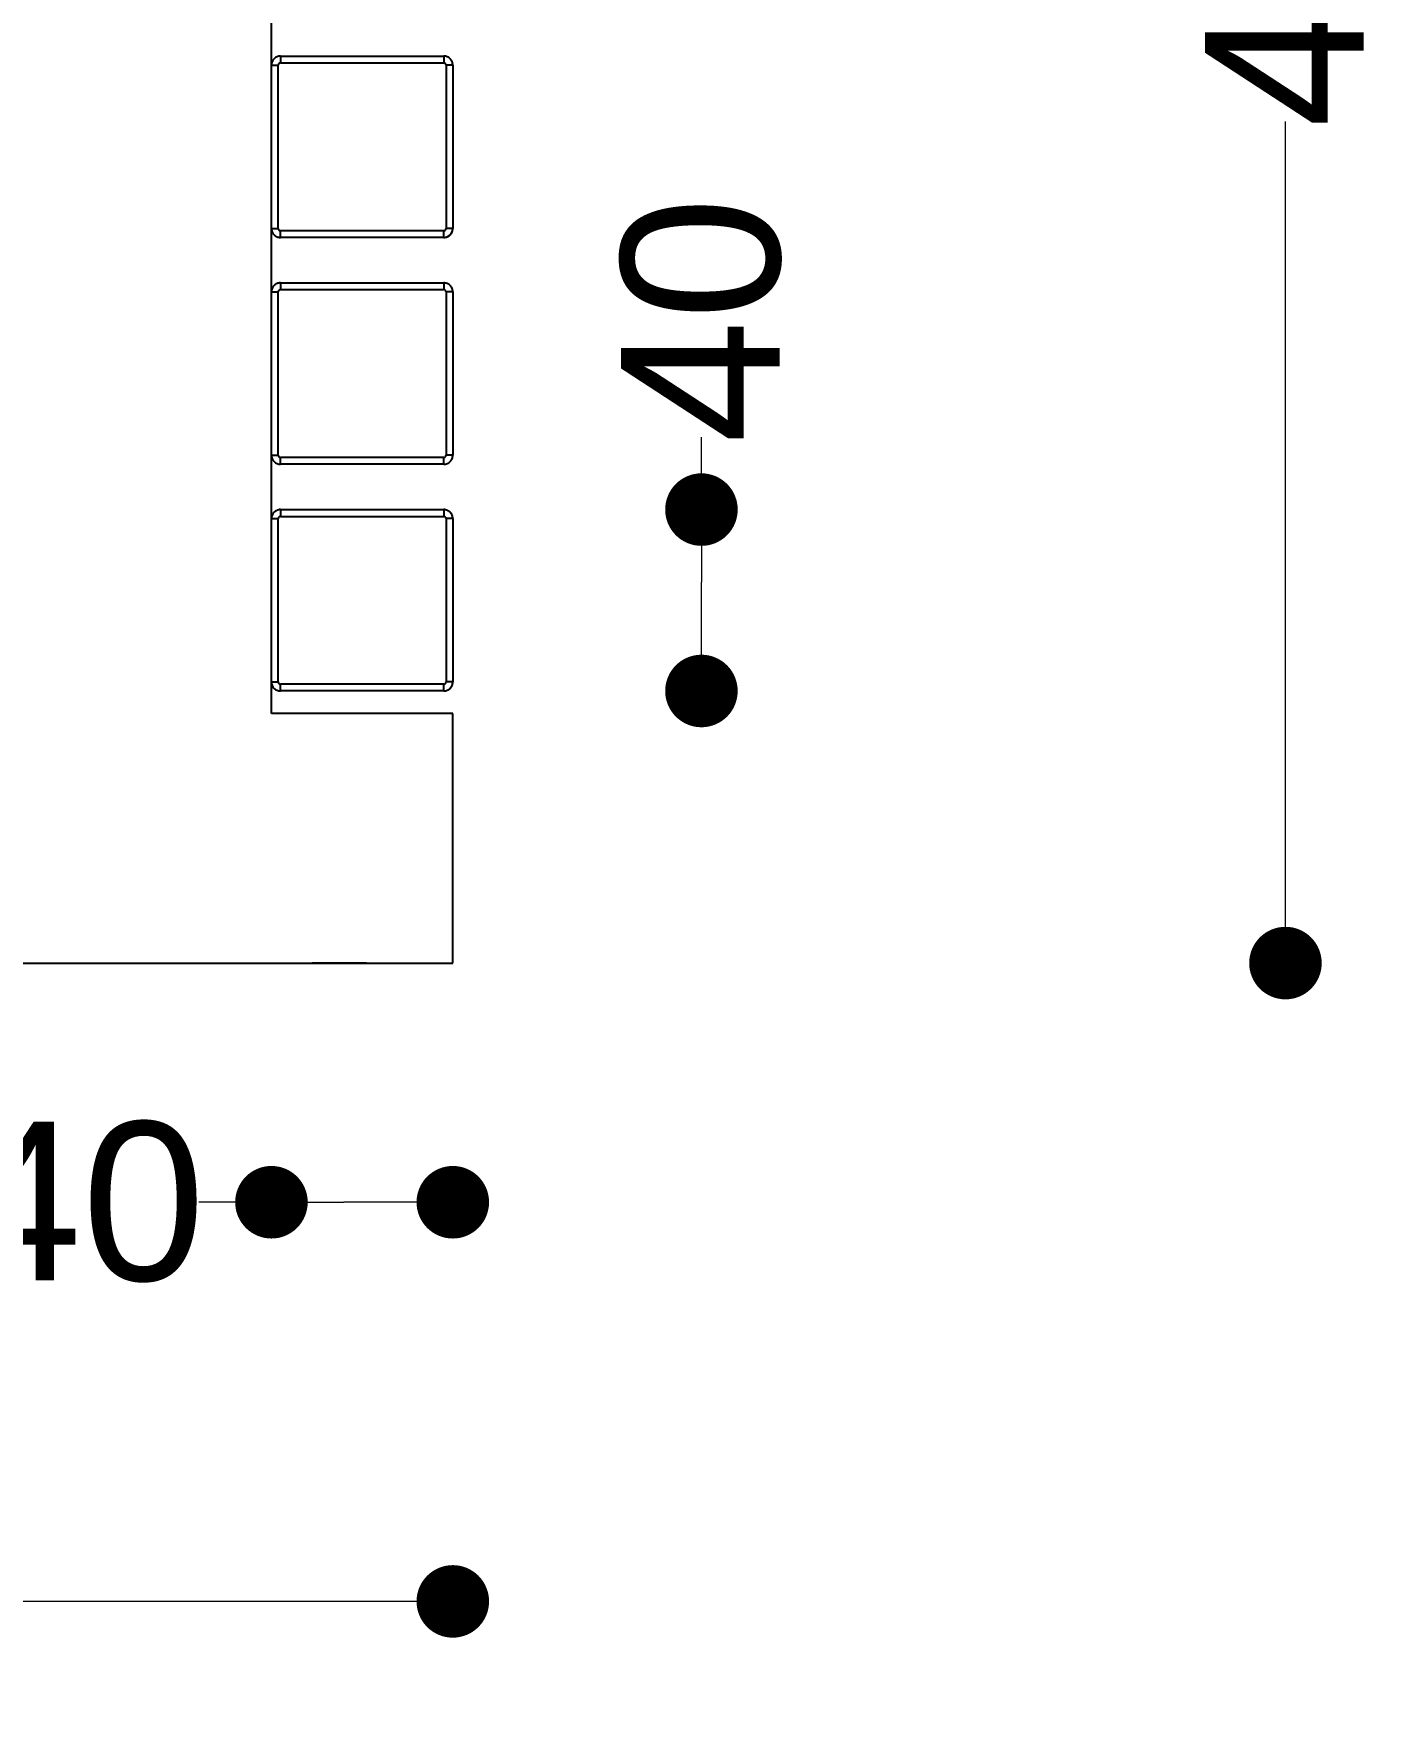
# Model space of a CAD drawing. Header units: millimetres. Extents: x 10366 to 13995, y 24552 to 29685.
# Drawn here: x 11697.2 to 11996.3, y 27431.1 to 27799.8 of the extents above; entities that cross this region are included whole.
import ezdxf

# ---------------------------------------------------------------- set-up
doc = ezdxf.new("R2010")
doc.units = ezdxf.units.MM
doc.header["$LTSCALE"] = 3
doc.layers.add('DomyÅ›lny', color=7, linetype='Continuous')
doc.styles.get("Standard").update_dxf_attribs({"font": 'arial.ttf'})
doc.dimstyles.new('MATEUSZ', dxfattribs={"dimtxt": 35, "dimasz": 16, "dimexe": 0.18, "dimexo": 0.0625, "dimgap": 0.09, "dimtad": 0, "dimdec": 0, "dimdsep": 46, "dimtxsty": 'Standard', "dimblk": 'DOT', "dimcen": 0.09, "dimse1": 1, "dimse2": 1, "dimadec": 0, "dimazin": 0, "dimtfac": 1, "dimtdec": 0, "dimtofl": 0, "dimtmove": 0, "dimatfit": 3, "dimfxl": 1, "dimtolj": 1, "dimtzin": 0, "dimlwd": 9, "dimlwe": 9, "dimarcsym": 0})

# ---------------------------------------------------------------- blocks, each defined once
blk = doc.blocks.new('_Dot')
at = {"color": 0, "linetype": 'ByBlock', "lineweight": -2}
blk.add_line((-0.5, 0), (-1, 0), dxfattribs=at)
at = {"color": 0, "linetype": 'ByBlock', "const_width": 0.5}
blk.add_lwpolyline([(-0.25, 0, 1), (0.25, 0, 1)], format="xyb", close=True, dxfattribs=at)
blk = doc.blocks.new('*D20')
at = {"color": 0, "lineweight": 9, "transparency": 16777216}
for p, q in [((11973.38, 28028.83), (11973.38, 27859.23)), ((11973.38, 27610.83), (11973.38, 27780.43))]:
    blk.add_line(p, q, dxfattribs=at)
at = {"layer": 'Defpoints', "color": 0, "transparency": 16777216}
for p in [(11787.73, 28044.83), (11973.38, 28044.83), (11789.73, 27594.83)]:
    blk.add_point(p, dxfattribs=at)
at = {"color": 0, "lineweight": 9, "transparency": 16777216, "xscale": 16, "yscale": 16, "zscale": 16}
for p, rotation in [((11973.38, 28044.83), 90), ((11973.38, 27594.83), 270)]:
    blk.add_blockref('_Dot', p, dxfattribs=dict(at, rotation=rotation))
at = {"color": 0, "transparency": 16777216, "insert": (11973.38, 27819.83), "char_height": 35, "attachment_point": 5, "rotation": 90}
blk.add_mtext('\\A1;450', dxfattribs=at)
blk = doc.blocks.new('*D21')
at = {"color": 0, "lineweight": 9, "transparency": 16777216}
for p, q in [((11265.73, 27454.07), (11481.04, 27454.07)), ((11773.73, 27454.07), (11558.43, 27454.07))]:
    blk.add_line(p, q, dxfattribs=at)
at = {"layer": 'Defpoints', "color": 0, "transparency": 16777216}
for p in [(11249.73, 27594.83), (11789.73, 27594.83), (11789.73, 27454.07)]:
    blk.add_point(p, dxfattribs=at)
at = {"color": 0, "lineweight": 9, "transparency": 16777216, "xscale": 16, "yscale": 16, "zscale": 16, "rotation": 180}
blk.add_blockref('_Dot', (11249.73, 27454.07), dxfattribs=at)
at = {"color": 0, "lineweight": 9, "transparency": 16777216, "xscale": 16, "yscale": 16, "zscale": 16}
blk.add_blockref('_Dot', (11789.73, 27454.07), dxfattribs=at)
at = {"color": 0, "transparency": 16777216, "insert": (11519.73, 27454.07), "char_height": 35, "attachment_point": 5}
blk.add_mtext('\\A1;540', dxfattribs=at)
blk = doc.blocks.new('*D24')
at = {"color": 0, "lineweight": 9, "transparency": 16777216}
for p, q in [((11844.57, 27694.83), (11844.57, 27710.83)), ((11844.57, 27670.83), (11844.57, 27678.83))]:
    blk.add_line(p, q, dxfattribs=at)
at = {"layer": 'Defpoints', "color": 0, "transparency": 16777216}
for p in [(11787.73, 27694.83), (11844.57, 27694.83), (11787.73, 27654.83)]:
    blk.add_point(p, dxfattribs=at)
at = {"color": 0, "lineweight": 9, "transparency": 16777216, "xscale": 16, "yscale": 16, "zscale": 16}
for p, rotation in [((11844.57, 27694.83), 90), ((11844.57, 27654.83), 270)]:
    blk.add_blockref('_Dot', p, dxfattribs=dict(at, rotation=rotation))
at = {"color": 0, "transparency": 16777216, "insert": (11844.57, 27736.63), "char_height": 35, "attachment_point": 5, "rotation": 90}
blk.add_mtext('\\A1;40', dxfattribs=at)
blk = doc.blocks.new('*D25')
at = {"color": 0, "lineweight": 9, "transparency": 16777216}
for p, q in [((11749.73, 27542.09), (11733.73, 27542.09)), ((11773.73, 27542.09), (11765.73, 27542.09))]:
    blk.add_line(p, q, dxfattribs=at)
at = {"layer": 'Defpoints', "color": 0, "transparency": 16777216}
for p in [(11749.73, 27656.83), (11789.73, 27656.83), (11749.73, 27542.09)]:
    blk.add_point(p, dxfattribs=at)
at = {"color": 0, "lineweight": 9, "transparency": 16777216, "xscale": 16, "yscale": 16, "zscale": 16, "rotation": 180}
blk.add_blockref('_Dot', (11749.73, 27542.09), dxfattribs=at)
at = {"color": 0, "lineweight": 9, "transparency": 16777216, "xscale": 16, "yscale": 16, "zscale": 16}
blk.add_blockref('_Dot', (11789.73, 27542.09), dxfattribs=at)
at = {"color": 0, "transparency": 16777216, "insert": (11707.93, 27542.09), "char_height": 35, "attachment_point": 5}
blk.add_mtext('\\A1;40', dxfattribs=at)

msp = doc.modelspace()

# ---------------------------------------------------------------- linework, layer by layer
at = {"layer": 'DomyÅ›lny'}
for p, q in [((11749.73, 27649.83), (11749.73, 28004.83)), ((11751.73, 27794.83), (11787.73, 27794.83)), ((11751.23, 27756.83), (11751.23, 27792.83)), ((11751.73, 27793.33), (11787.73, 27793.33)), ((11788.23, 27792.83), (11788.23, 27756.83)), ((11789.73, 27792.83), (11789.73, 27756.83)), ((11787.73, 27756.33), (11751.73, 27756.33)), ((11787.73, 27754.83), (11751.73, 27754.83)), ((11751.73, 27744.83), (11787.73, 27744.83)), ((11751.73, 27743.33), (11787.73, 27743.33)), ((11751.23, 27706.83), (11751.23, 27742.83)), ((11788.23, 27742.83), (11788.23, 27706.83)), ((11789.73, 27742.83), (11789.73, 27706.83)), ((11787.73, 27706.33), (11751.73, 27706.33)), ((11787.73, 27704.83), (11751.73, 27704.83)), ((11751.23, 27656.83), (11751.23, 27692.83)), ((11751.73, 27694.83), (11787.73, 27694.83)), ((11751.73, 27693.33), (11787.73, 27693.33)), ((11788.23, 27692.83), (11788.23, 27656.83)), ((11789.73, 27692.83), (11789.73, 27656.83)), ((11787.73, 27656.33), (11751.73, 27656.33)), ((11787.73, 27654.83), (11751.73, 27654.83)), ((11789.73, 27649.83), (11749.73, 27649.83)), ((11789.73, 27594.83), (11789.73, 27649.83)), ((11249.73, 27594.83), (11789.73, 27594.83))]:
    msp.add_line(p, q, dxfattribs=at)
for points in [[(11751.73, 27794.83, 0), (11751.54, 27794.82, 0), (11751.34, 27794.79, 0), (11751.15, 27794.74, 0), (11750.97, 27794.68, 0), (11750.79, 27794.59, 0), (11750.62, 27794.49, 0), (11750.47, 27794.37, 0), (11750.32, 27794.24, 0), (11750.19, 27794.1, 0), (11750.07, 27793.94, 0), (11749.97, 27793.77, 0), (11749.89, 27793.59, 0), (11749.82, 27793.41, 0), (11749.77, 27793.22, 0), (11749.74, 27793.02, 0), (11749.73, 27792.83, 0)], [(11751.73, 27794.83, 0), (11751.73, 27794.83, 0), (11751.73, 27794.83, 0), (11751.73, 27794.83, 0), (11751.73, 27794.83, 0), (11751.73, 27794.83, 0), (11751.73, 27794.83, 0), (11751.73, 27794.83, 0), (11751.73, 27794.83, 0), (11751.73, 27794.83, 0), (11751.73, 27794.83, 0), (11751.73, 27794.83, 0), (11751.73, 27794.83, 0), (11751.73, 27794.83, 0), (11751.73, 27794.82, 0), (11751.73, 27794.78, 0), (11751.73, 27794.64, 0), (11751.73, 27793.33, 0)], [(11789.73, 27792.83, 0), (11789.72, 27793.02, 0), (11789.7, 27793.22, 0), (11789.65, 27793.41, 0), (11789.58, 27793.59, 0), (11789.5, 27793.77, 0), (11789.4, 27793.94, 0), (11789.28, 27794.1, 0), (11789.15, 27794.24, 0), (11789, 27794.37, 0), (11788.85, 27794.49, 0), (11788.68, 27794.59, 0), (11788.5, 27794.68, 0), (11788.31, 27794.74, 0), (11788.12, 27794.79, 0), (11787.93, 27794.82, 0), (11787.73, 27794.83, 0)], [(11787.73, 27794.83, 0), (11787.73, 27794.83, 0), (11787.73, 27794.83, 0), (11787.73, 27794.83, 0), (11787.73, 27794.83, 0), (11787.73, 27794.83, 0), (11787.73, 27794.83, 0), (11787.73, 27794.83, 0), (11787.73, 27794.83, 0), (11787.73, 27794.83, 0), (11787.73, 27794.83, 0), (11787.73, 27794.83, 0), (11787.73, 27794.83, 0), (11787.73, 27794.83, 0), (11787.73, 27794.82, 0), (11787.73, 27794.78, 0), (11787.73, 27794.64, 0), (11787.73, 27793.33, 0)], [(11749.73, 27792.83, 0), (11749.73, 27792.83, 0), (11749.73, 27792.83, 0), (11749.73, 27792.83, 0), (11749.73, 27792.83, 0), (11749.73, 27792.83, 0), (11749.73, 27792.83, 0), (11749.73, 27792.83, 0), (11749.73, 27792.83, 0), (11749.73, 27792.83, 0), (11749.73, 27792.83, 0), (11749.73, 27792.83, 0), (11749.74, 27792.83, 0), (11749.74, 27792.83, 0), (11749.78, 27792.83, 0), (11749.92, 27792.83, 0), (11751.23, 27792.83, 0)], [(11751.73, 27793.33, 0), (11751.69, 27793.33, 0), (11751.64, 27793.32, 0), (11751.59, 27793.31, 0), (11751.54, 27793.29, 0), (11751.5, 27793.27, 0), (11751.46, 27793.24, 0), (11751.42, 27793.21, 0), (11751.38, 27793.18, 0), (11751.35, 27793.15, 0), (11751.32, 27793.11, 0), (11751.29, 27793.06, 0), (11751.27, 27793.02, 0), (11751.26, 27792.97, 0), (11751.24, 27792.93, 0), (11751.24, 27792.88, 0), (11751.23, 27792.83, 0)], [(11788.23, 27792.83, 0), (11788.23, 27792.88, 0), (11788.22, 27792.93, 0), (11788.21, 27792.97, 0), (11788.2, 27793.02, 0), (11788.18, 27793.06, 0), (11788.15, 27793.11, 0), (11788.12, 27793.15, 0), (11788.09, 27793.18, 0), (11788.05, 27793.21, 0), (11788.01, 27793.24, 0), (11787.97, 27793.27, 0), (11787.93, 27793.29, 0), (11787.88, 27793.31, 0), (11787.83, 27793.32, 0), (11787.78, 27793.33, 0), (11787.73, 27793.33, 0)], [(11789.73, 27792.83, 0), (11789.73, 27792.83, 0), (11789.73, 27792.83, 0), (11789.73, 27792.83, 0), (11789.73, 27792.83, 0), (11789.73, 27792.83, 0), (11789.73, 27792.83, 0), (11789.73, 27792.83, 0), (11789.73, 27792.83, 0), (11789.73, 27792.83, 0), (11789.73, 27792.83, 0), (11789.73, 27792.83, 0), (11789.73, 27792.83, 0), (11789.73, 27792.83, 0), (11789.72, 27792.83, 0), (11789.69, 27792.83, 0), (11789.55, 27792.83, 0), (11788.23, 27792.83, 0)], [(11749.73, 27756.83, 0), (11749.74, 27756.63, 0), (11749.77, 27756.44, 0), (11749.82, 27756.25, 0), (11749.89, 27756.06, 0), (11749.97, 27755.89, 0), (11750.07, 27755.72, 0), (11750.19, 27755.56, 0), (11750.32, 27755.41, 0), (11750.47, 27755.28, 0), (11750.62, 27755.17, 0), (11750.79, 27755.06, 0), (11750.97, 27754.98, 0), (11751.15, 27754.91, 0), (11751.34, 27754.87, 0), (11751.54, 27754.84, 0), (11751.73, 27754.83, 0)], [(11749.73, 27756.83, 0), (11749.73, 27756.83, 0), (11749.73, 27756.83, 0), (11749.73, 27756.83, 0), (11749.73, 27756.83, 0), (11749.73, 27756.83, 0), (11749.73, 27756.83, 0), (11749.73, 27756.83, 0), (11749.73, 27756.83, 0), (11749.73, 27756.83, 0), (11749.73, 27756.83, 0), (11749.73, 27756.83, 0), (11749.74, 27756.83, 0), (11749.74, 27756.83, 0), (11749.78, 27756.83, 0), (11749.92, 27756.83, 0), (11751.23, 27756.83, 0)], [(11751.23, 27756.83, 0), (11751.24, 27756.78, 0), (11751.24, 27756.73, 0), (11751.26, 27756.68, 0), (11751.27, 27756.64, 0), (11751.29, 27756.59, 0), (11751.32, 27756.55, 0), (11751.35, 27756.51, 0), (11751.38, 27756.47, 0), (11751.42, 27756.44, 0), (11751.46, 27756.41, 0), (11751.5, 27756.39, 0), (11751.54, 27756.37, 0), (11751.59, 27756.35, 0), (11751.64, 27756.34, 0), (11751.69, 27756.33, 0), (11751.73, 27756.33, 0)], [(11751.73, 27754.83, 0), (11751.73, 27754.83, 0), (11751.73, 27754.83, 0), (11751.73, 27754.83, 0), (11751.73, 27754.83, 0), (11751.73, 27754.83, 0), (11751.73, 27754.83, 0), (11751.73, 27754.83, 0), (11751.73, 27754.83, 0), (11751.73, 27754.83, 0), (11751.73, 27754.83, 0), (11751.73, 27754.83, 0), (11751.73, 27754.83, 0), (11751.73, 27754.84, 0), (11751.73, 27754.87, 0), (11751.73, 27755.01, 0), (11751.73, 27756.33, 0)], [(11787.73, 27754.83, 0), (11787.93, 27754.84, 0), (11788.12, 27754.87, 0), (11788.31, 27754.91, 0), (11788.5, 27754.98, 0), (11788.68, 27755.06, 0), (11788.85, 27755.17, 0), (11789, 27755.28, 0), (11789.15, 27755.41, 0), (11789.28, 27755.56, 0), (11789.4, 27755.72, 0), (11789.5, 27755.89, 0), (11789.58, 27756.06, 0), (11789.65, 27756.25, 0), (11789.7, 27756.44, 0), (11789.72, 27756.63, 0), (11789.73, 27756.83, 0)], [(11787.73, 27756.33, 0), (11787.78, 27756.33, 0), (11787.83, 27756.34, 0), (11787.88, 27756.35, 0), (11787.93, 27756.37, 0), (11787.97, 27756.39, 0), (11788.01, 27756.41, 0), (11788.05, 27756.44, 0), (11788.09, 27756.47, 0), (11788.12, 27756.51, 0), (11788.15, 27756.55, 0), (11788.18, 27756.59, 0), (11788.2, 27756.64, 0), (11788.21, 27756.68, 0), (11788.22, 27756.73, 0), (11788.23, 27756.78, 0), (11788.23, 27756.83, 0)], [(11787.73, 27754.83, 0), (11787.73, 27754.83, 0), (11787.73, 27754.83, 0), (11787.73, 27754.83, 0), (11787.73, 27754.83, 0), (11787.73, 27754.83, 0), (11787.73, 27754.83, 0), (11787.73, 27754.83, 0), (11787.73, 27754.83, 0), (11787.73, 27754.83, 0), (11787.73, 27754.83, 0), (11787.73, 27754.83, 0), (11787.73, 27754.83, 0), (11787.73, 27754.84, 0), (11787.73, 27754.87, 0), (11787.73, 27755.01, 0), (11787.73, 27756.33, 0)], [(11789.73, 27756.83, 0), (11789.73, 27756.83, 0), (11789.73, 27756.83, 0), (11789.73, 27756.83, 0), (11789.73, 27756.83, 0), (11789.73, 27756.83, 0), (11789.73, 27756.83, 0), (11789.73, 27756.83, 0), (11789.73, 27756.83, 0), (11789.73, 27756.83, 0), (11789.73, 27756.83, 0), (11789.73, 27756.83, 0), (11789.73, 27756.83, 0), (11789.73, 27756.83, 0), (11789.72, 27756.83, 0), (11789.69, 27756.83, 0), (11789.55, 27756.83, 0), (11788.23, 27756.83, 0)], [(11751.73, 27744.83, 0), (11751.54, 27744.82, 0), (11751.34, 27744.79, 0), (11751.15, 27744.74, 0), (11750.97, 27744.68, 0), (11750.79, 27744.59, 0), (11750.62, 27744.49, 0), (11750.47, 27744.37, 0), (11750.32, 27744.24, 0), (11750.19, 27744.1, 0), (11750.07, 27743.94, 0), (11749.97, 27743.77, 0), (11749.89, 27743.59, 0), (11749.82, 27743.41, 0), (11749.77, 27743.22, 0), (11749.74, 27743.02, 0), (11749.73, 27742.83, 0)], [(11751.73, 27743.33, 0), (11751.69, 27743.33, 0), (11751.64, 27743.32, 0), (11751.59, 27743.31, 0), (11751.54, 27743.29, 0), (11751.5, 27743.27, 0), (11751.46, 27743.24, 0), (11751.42, 27743.21, 0), (11751.38, 27743.18, 0), (11751.35, 27743.15, 0), (11751.32, 27743.11, 0), (11751.29, 27743.06, 0), (11751.27, 27743.02, 0), (11751.26, 27742.97, 0), (11751.24, 27742.93, 0), (11751.24, 27742.88, 0), (11751.23, 27742.83, 0)], [(11751.73, 27744.83, 0), (11751.73, 27744.83, 0), (11751.73, 27744.83, 0), (11751.73, 27744.83, 0), (11751.73, 27744.83, 0), (11751.73, 27744.83, 0), (11751.73, 27744.83, 0), (11751.73, 27744.83, 0), (11751.73, 27744.83, 0), (11751.73, 27744.83, 0), (11751.73, 27744.83, 0), (11751.73, 27744.83, 0), (11751.73, 27744.83, 0), (11751.73, 27744.83, 0), (11751.73, 27744.82, 0), (11751.73, 27744.78, 0), (11751.73, 27744.64, 0), (11751.73, 27743.33, 0)], [(11789.73, 27742.83, 0), (11789.73, 27742.84, 0), (11789.72, 27743.05, 0), (11789.69, 27743.24, 0), (11789.64, 27743.43, 0), (11789.57, 27743.62, 0), (11789.49, 27743.79, 0), (11789.38, 27743.96, 0), (11789.26, 27744.12, 0), (11789.13, 27744.26, 0), (11788.98, 27744.39, 0), (11788.82, 27744.51, 0), (11788.65, 27744.61, 0), (11788.47, 27744.69, 0), (11788.29, 27744.75, 0), (11788.1, 27744.79, 0), (11787.92, 27744.82, 0), (11787.73, 27744.83, 0)], [(11787.73, 27744.83, 0), (11787.73, 27744.83, 0), (11787.73, 27744.83, 0), (11787.73, 27744.83, 0), (11787.73, 27744.83, 0), (11787.73, 27744.83, 0), (11787.73, 27744.83, 0), (11787.73, 27744.83, 0), (11787.73, 27744.83, 0), (11787.73, 27744.83, 0), (11787.73, 27744.83, 0), (11787.73, 27744.83, 0), (11787.73, 27744.83, 0), (11787.73, 27744.83, 0), (11787.73, 27744.82, 0), (11787.73, 27744.78, 0), (11787.73, 27744.64, 0), (11787.73, 27743.33, 0)], [(11788.23, 27742.83, 0), (11788.23, 27742.88, 0), (11788.22, 27742.93, 0), (11788.21, 27742.97, 0), (11788.2, 27743.02, 0), (11788.17, 27743.06, 0), (11788.15, 27743.11, 0), (11788.12, 27743.15, 0), (11788.09, 27743.18, 0), (11788.05, 27743.22, 0), (11788.01, 27743.24, 0), (11787.97, 27743.27, 0), (11787.92, 27743.29, 0), (11787.88, 27743.31, 0), (11787.83, 27743.32, 0), (11787.78, 27743.33, 0), (11787.73, 27743.33, 0)], [(11749.73, 27742.83, 0), (11749.73, 27742.83, 0), (11749.73, 27742.83, 0), (11749.73, 27742.83, 0), (11749.73, 27742.83, 0), (11749.73, 27742.83, 0), (11749.73, 27742.83, 0), (11749.73, 27742.83, 0), (11749.73, 27742.83, 0), (11749.73, 27742.83, 0), (11749.73, 27742.83, 0), (11749.73, 27742.83, 0), (11749.74, 27742.83, 0), (11749.74, 27742.83, 0), (11749.78, 27742.83, 0), (11749.92, 27742.83, 0), (11751.23, 27742.83, 0)], [(11789.73, 27742.83, 0), (11789.73, 27742.83, 0), (11789.73, 27742.83, 0), (11789.73, 27742.83, 0), (11789.73, 27742.83, 0), (11789.73, 27742.83, 0), (11789.73, 27742.83, 0), (11789.73, 27742.83, 0), (11789.73, 27742.83, 0), (11789.73, 27742.83, 0), (11789.73, 27742.83, 0), (11789.73, 27742.83, 0), (11789.73, 27742.83, 0), (11789.73, 27742.83, 0), (11789.72, 27742.83, 0), (11789.69, 27742.83, 0), (11789.55, 27742.83, 0), (11788.23, 27742.83, 0)], [(11749.73, 27706.83, 0), (11749.74, 27706.63, 0), (11749.77, 27706.44, 0), (11749.82, 27706.25, 0), (11749.89, 27706.06, 0), (11749.97, 27705.89, 0), (11750.07, 27705.72, 0), (11750.19, 27705.56, 0), (11750.32, 27705.41, 0), (11750.47, 27705.28, 0), (11750.62, 27705.17, 0), (11750.79, 27705.06, 0), (11750.97, 27704.98, 0), (11751.15, 27704.91, 0), (11751.34, 27704.87, 0), (11751.54, 27704.84, 0), (11751.73, 27704.83, 0)], [(11749.73, 27706.83, 0), (11749.73, 27706.83, 0), (11749.73, 27706.83, 0), (11749.73, 27706.83, 0), (11749.73, 27706.83, 0), (11749.73, 27706.83, 0), (11749.73, 27706.83, 0), (11749.73, 27706.83, 0), (11749.73, 27706.83, 0), (11749.73, 27706.83, 0), (11749.73, 27706.83, 0), (11749.73, 27706.83, 0), (11749.74, 27706.83, 0), (11749.74, 27706.83, 0), (11749.78, 27706.83, 0), (11749.92, 27706.83, 0), (11751.23, 27706.83, 0)], [(11751.23, 27706.83, 0), (11751.24, 27706.78, 0), (11751.24, 27706.73, 0), (11751.26, 27706.68, 0), (11751.27, 27706.64, 0), (11751.29, 27706.59, 0), (11751.32, 27706.55, 0), (11751.35, 27706.51, 0), (11751.38, 27706.47, 0), (11751.42, 27706.44, 0), (11751.46, 27706.41, 0), (11751.5, 27706.39, 0), (11751.54, 27706.37, 0), (11751.59, 27706.35, 0), (11751.64, 27706.34, 0), (11751.69, 27706.33, 0), (11751.73, 27706.33, 0)], [(11751.73, 27704.83, 0), (11751.73, 27704.83, 0), (11751.73, 27704.83, 0), (11751.73, 27704.83, 0), (11751.73, 27704.83, 0), (11751.73, 27704.83, 0), (11751.73, 27704.83, 0), (11751.73, 27704.83, 0), (11751.73, 27704.83, 0), (11751.73, 27704.83, 0), (11751.73, 27704.83, 0), (11751.73, 27704.83, 0), (11751.73, 27704.83, 0), (11751.73, 27704.84, 0), (11751.73, 27704.87, 0), (11751.73, 27705.01, 0), (11751.73, 27706.33, 0)], [(11787.73, 27704.83, 0), (11787.93, 27704.84, 0), (11788.12, 27704.87, 0), (11788.31, 27704.91, 0), (11788.5, 27704.98, 0), (11788.68, 27705.06, 0), (11788.85, 27705.17, 0), (11789, 27705.28, 0), (11789.15, 27705.41, 0), (11789.28, 27705.56, 0), (11789.4, 27705.72, 0), (11789.5, 27705.89, 0), (11789.58, 27706.06, 0), (11789.65, 27706.25, 0), (11789.7, 27706.44, 0), (11789.72, 27706.63, 0), (11789.73, 27706.83, 0)], [(11787.73, 27706.33, 0), (11787.78, 27706.33, 0), (11787.83, 27706.34, 0), (11787.88, 27706.35, 0), (11787.93, 27706.37, 0), (11787.97, 27706.39, 0), (11788.01, 27706.41, 0), (11788.05, 27706.44, 0), (11788.09, 27706.47, 0), (11788.12, 27706.51, 0), (11788.15, 27706.55, 0), (11788.18, 27706.59, 0), (11788.2, 27706.64, 0), (11788.21, 27706.68, 0), (11788.22, 27706.73, 0), (11788.23, 27706.78, 0), (11788.23, 27706.83, 0)], [(11787.73, 27704.83, 0), (11787.73, 27704.83, 0), (11787.73, 27704.83, 0), (11787.73, 27704.83, 0), (11787.73, 27704.83, 0), (11787.73, 27704.83, 0), (11787.73, 27704.83, 0), (11787.73, 27704.83, 0), (11787.73, 27704.83, 0), (11787.73, 27704.83, 0), (11787.73, 27704.83, 0), (11787.73, 27704.83, 0), (11787.73, 27704.83, 0), (11787.73, 27704.84, 0), (11787.73, 27704.87, 0), (11787.73, 27705.01, 0), (11787.73, 27706.33, 0)], [(11789.73, 27706.83, 0), (11789.73, 27706.83, 0), (11789.73, 27706.83, 0), (11789.73, 27706.83, 0), (11789.73, 27706.83, 0), (11789.73, 27706.83, 0), (11789.73, 27706.83, 0), (11789.73, 27706.83, 0), (11789.73, 27706.83, 0), (11789.73, 27706.83, 0), (11789.73, 27706.83, 0), (11789.73, 27706.83, 0), (11789.73, 27706.83, 0), (11789.73, 27706.83, 0), (11789.72, 27706.83, 0), (11789.69, 27706.83, 0), (11789.55, 27706.83, 0), (11788.23, 27706.83, 0)], [(11751.73, 27694.83, 0), (11751.54, 27694.82, 0), (11751.34, 27694.79, 0), (11751.15, 27694.74, 0), (11750.97, 27694.68, 0), (11750.79, 27694.59, 0), (11750.62, 27694.49, 0), (11750.47, 27694.37, 0), (11750.32, 27694.24, 0), (11750.19, 27694.1, 0), (11750.07, 27693.94, 0), (11749.97, 27693.77, 0), (11749.89, 27693.59, 0), (11749.82, 27693.41, 0), (11749.77, 27693.22, 0), (11749.74, 27693.02, 0), (11749.73, 27692.83, 0)], [(11749.73, 27692.83, 0), (11749.73, 27692.83, 0), (11749.73, 27692.83, 0), (11749.73, 27692.83, 0), (11749.73, 27692.83, 0), (11749.73, 27692.83, 0), (11749.73, 27692.83, 0), (11749.73, 27692.83, 0), (11749.73, 27692.83, 0), (11749.73, 27692.83, 0), (11749.73, 27692.83, 0), (11749.73, 27692.83, 0), (11749.74, 27692.83, 0), (11749.74, 27692.83, 0), (11749.78, 27692.83, 0), (11749.92, 27692.83, 0), (11751.23, 27692.83, 0)], [(11751.73, 27693.33, 0), (11751.69, 27693.33, 0), (11751.64, 27693.32, 0), (11751.59, 27693.31, 0), (11751.54, 27693.29, 0), (11751.5, 27693.27, 0), (11751.46, 27693.24, 0), (11751.42, 27693.21, 0), (11751.38, 27693.18, 0), (11751.35, 27693.15, 0), (11751.32, 27693.11, 0), (11751.29, 27693.06, 0), (11751.27, 27693.02, 0), (11751.26, 27692.97, 0), (11751.24, 27692.93, 0), (11751.24, 27692.88, 0), (11751.23, 27692.83, 0)], [(11751.73, 27694.83, 0), (11751.73, 27694.83, 0), (11751.73, 27694.83, 0), (11751.73, 27694.83, 0), (11751.73, 27694.83, 0), (11751.73, 27694.83, 0), (11751.73, 27694.83, 0), (11751.73, 27694.83, 0), (11751.73, 27694.83, 0), (11751.73, 27694.83, 0), (11751.73, 27694.83, 0), (11751.73, 27694.83, 0), (11751.73, 27694.83, 0), (11751.73, 27694.83, 0), (11751.73, 27694.82, 0), (11751.73, 27694.78, 0), (11751.73, 27694.64, 0), (11751.73, 27693.33, 0)], [(11787.73, 27694.83, 0), (11787.73, 27694.83, 0), (11787.73, 27694.83, 0), (11787.73, 27694.83, 0), (11787.73, 27694.83, 0), (11787.73, 27694.83, 0), (11787.73, 27694.83, 0), (11787.73, 27694.83, 0), (11787.73, 27694.83, 0), (11787.73, 27694.83, 0), (11787.73, 27694.83, 0), (11787.73, 27694.83, 0), (11787.73, 27694.83, 0), (11787.73, 27694.83, 0), (11787.73, 27694.82, 0), (11787.73, 27694.78, 0), (11787.73, 27694.64, 0), (11787.73, 27693.33, 0)], [(11789.73, 27692.83, 0), (11789.72, 27693.02, 0), (11789.7, 27693.22, 0), (11789.65, 27693.41, 0), (11789.58, 27693.59, 0), (11789.5, 27693.77, 0), (11789.4, 27693.94, 0), (11789.28, 27694.1, 0), (11789.15, 27694.24, 0), (11789, 27694.37, 0), (11788.85, 27694.49, 0), (11788.68, 27694.59, 0), (11788.5, 27694.68, 0), (11788.31, 27694.74, 0), (11788.12, 27694.79, 0), (11787.93, 27694.82, 0), (11787.73, 27694.83, 0)], [(11788.23, 27692.83, 0), (11788.23, 27692.88, 0), (11788.22, 27692.93, 0), (11788.21, 27692.97, 0), (11788.2, 27693.02, 0), (11788.18, 27693.06, 0), (11788.15, 27693.11, 0), (11788.12, 27693.15, 0), (11788.09, 27693.18, 0), (11788.05, 27693.21, 0), (11788.01, 27693.24, 0), (11787.97, 27693.27, 0), (11787.93, 27693.29, 0), (11787.88, 27693.31, 0), (11787.83, 27693.32, 0), (11787.78, 27693.33, 0), (11787.73, 27693.33, 0)], [(11789.73, 27692.83, 0), (11789.73, 27692.83, 0), (11789.73, 27692.83, 0), (11789.73, 27692.83, 0), (11789.73, 27692.83, 0), (11789.73, 27692.83, 0), (11789.73, 27692.83, 0), (11789.73, 27692.83, 0), (11789.73, 27692.83, 0), (11789.73, 27692.83, 0), (11789.73, 27692.83, 0), (11789.73, 27692.83, 0), (11789.73, 27692.83, 0), (11789.73, 27692.83, 0), (11789.72, 27692.83, 0), (11789.69, 27692.83, 0), (11789.55, 27692.83, 0), (11788.23, 27692.83, 0)], [(11749.73, 27656.83, 0), (11749.74, 27656.63, 0), (11749.77, 27656.44, 0), (11749.82, 27656.25, 0), (11749.89, 27656.06, 0), (11749.97, 27655.89, 0), (11750.07, 27655.72, 0), (11750.19, 27655.56, 0), (11750.32, 27655.41, 0), (11750.47, 27655.28, 0), (11750.62, 27655.17, 0), (11750.79, 27655.06, 0), (11750.97, 27654.98, 0), (11751.15, 27654.91, 0), (11751.34, 27654.87, 0), (11751.54, 27654.84, 0), (11751.73, 27654.83, 0)], [(11749.73, 27656.83, 0), (11749.73, 27656.83, 0), (11749.73, 27656.83, 0), (11749.73, 27656.83, 0), (11749.73, 27656.83, 0), (11749.73, 27656.83, 0), (11749.73, 27656.83, 0), (11749.73, 27656.83, 0), (11749.73, 27656.83, 0), (11749.73, 27656.83, 0), (11749.73, 27656.83, 0), (11749.73, 27656.83, 0), (11749.74, 27656.83, 0), (11749.74, 27656.83, 0), (11749.78, 27656.83, 0), (11749.92, 27656.83, 0), (11751.23, 27656.83, 0)], [(11751.23, 27656.83, 0), (11751.24, 27656.78, 0), (11751.24, 27656.73, 0), (11751.26, 27656.68, 0), (11751.27, 27656.64, 0), (11751.29, 27656.59, 0), (11751.32, 27656.55, 0), (11751.35, 27656.51, 0), (11751.38, 27656.47, 0), (11751.42, 27656.44, 0), (11751.46, 27656.41, 0), (11751.5, 27656.39, 0), (11751.54, 27656.37, 0), (11751.59, 27656.35, 0), (11751.64, 27656.34, 0), (11751.69, 27656.33, 0), (11751.73, 27656.33, 0)], [(11751.73, 27654.83, 0), (11751.73, 27654.83, 0), (11751.73, 27654.83, 0), (11751.73, 27654.83, 0), (11751.73, 27654.83, 0), (11751.73, 27654.83, 0), (11751.73, 27654.83, 0), (11751.73, 27654.83, 0), (11751.73, 27654.83, 0), (11751.73, 27654.83, 0), (11751.73, 27654.83, 0), (11751.73, 27654.83, 0), (11751.73, 27654.83, 0), (11751.73, 27654.84, 0), (11751.73, 27654.87, 0), (11751.73, 27655.01, 0), (11751.73, 27656.33, 0)], [(11787.73, 27654.83, 0), (11787.93, 27654.84, 0), (11788.12, 27654.87, 0), (11788.31, 27654.91, 0), (11788.5, 27654.98, 0), (11788.68, 27655.06, 0), (11788.85, 27655.17, 0), (11789, 27655.28, 0), (11789.15, 27655.41, 0), (11789.28, 27655.56, 0), (11789.4, 27655.72, 0), (11789.5, 27655.89, 0), (11789.58, 27656.06, 0), (11789.65, 27656.25, 0), (11789.7, 27656.44, 0), (11789.72, 27656.63, 0), (11789.73, 27656.83, 0)], [(11787.73, 27656.33, 0), (11787.78, 27656.33, 0), (11787.83, 27656.34, 0), (11787.88, 27656.35, 0), (11787.93, 27656.37, 0), (11787.97, 27656.39, 0), (11788.01, 27656.41, 0), (11788.05, 27656.44, 0), (11788.09, 27656.47, 0), (11788.12, 27656.51, 0), (11788.15, 27656.55, 0), (11788.18, 27656.59, 0), (11788.2, 27656.64, 0), (11788.21, 27656.68, 0), (11788.22, 27656.73, 0), (11788.23, 27656.78, 0), (11788.23, 27656.83, 0)], [(11787.73, 27654.83, 0), (11787.73, 27654.83, 0), (11787.73, 27654.83, 0), (11787.73, 27654.83, 0), (11787.73, 27654.83, 0), (11787.73, 27654.83, 0), (11787.73, 27654.83, 0), (11787.73, 27654.83, 0), (11787.73, 27654.83, 0), (11787.73, 27654.83, 0), (11787.73, 27654.83, 0), (11787.73, 27654.83, 0), (11787.73, 27654.83, 0), (11787.73, 27654.84, 0), (11787.73, 27654.87, 0), (11787.73, 27655.01, 0), (11787.73, 27656.33, 0)], [(11789.73, 27656.83, 0), (11789.73, 27656.83, 0), (11789.73, 27656.83, 0), (11789.73, 27656.83, 0), (11789.73, 27656.83, 0), (11789.73, 27656.83, 0), (11789.73, 27656.83, 0), (11789.73, 27656.83, 0), (11789.73, 27656.83, 0), (11789.73, 27656.83, 0), (11789.73, 27656.83, 0), (11789.73, 27656.83, 0), (11789.73, 27656.83, 0), (11789.73, 27656.83, 0), (11789.72, 27656.83, 0), (11789.69, 27656.83, 0), (11789.55, 27656.83, 0), (11788.23, 27656.83, 0)]]:
    msp.add_polyline3d(points, dxfattribs=at)
msp.add_polyline3d([(11764.73, 27594.83, 0), (11758.73, 27594.83, 0), (11764.73, 27594.83, 0), (11770.73, 27594.83, 0)], close=True, dxfattribs=at)
for centre in [(11787.73, 27756.83), (11787.73, 27656.83)]:
    msp.add_arc(centre, 2, 270, 0, dxfattribs=at)

# ---------------------------------------------------------------- dimensions: what is measured, and where the dimension line sits
for base, p1, p2, picture, middle in [((11973.38, 28044.83), (11789.73, 27594.83), (11787.73, 28044.83), '*D20', (11973.38, 27819.83)), ((11844.57, 27694.83), (11787.73, 27654.83), (11787.73, 27694.83), '*D24', (11844.57, 27736.63))]:
    dim = msp.add_linear_dim(base=base, p1=p1, p2=p2, angle=90, dimstyle='MATEUSZ')
    dim.commit()
    dim.dimension.update_dxf_attribs({"geometry": picture, "text_midpoint": middle})
for base, p1, p2, picture, middle in [((11749.73, 27542.09), (11789.73, 27656.83), (11749.73, 27656.83), '*D25', (11707.93, 27542.09)), ((11789.73, 27454.07), (11249.73, 27594.83), (11789.73, 27594.83), '*D21', (11519.73, 27454.07))]:
    dim = msp.add_linear_dim(base=base, p1=p1, p2=p2, dimstyle='MATEUSZ')
    dim.commit()
    dim.dimension.update_dxf_attribs({"geometry": picture, "text_midpoint": middle})

doc.saveas('drawing.dxf')
